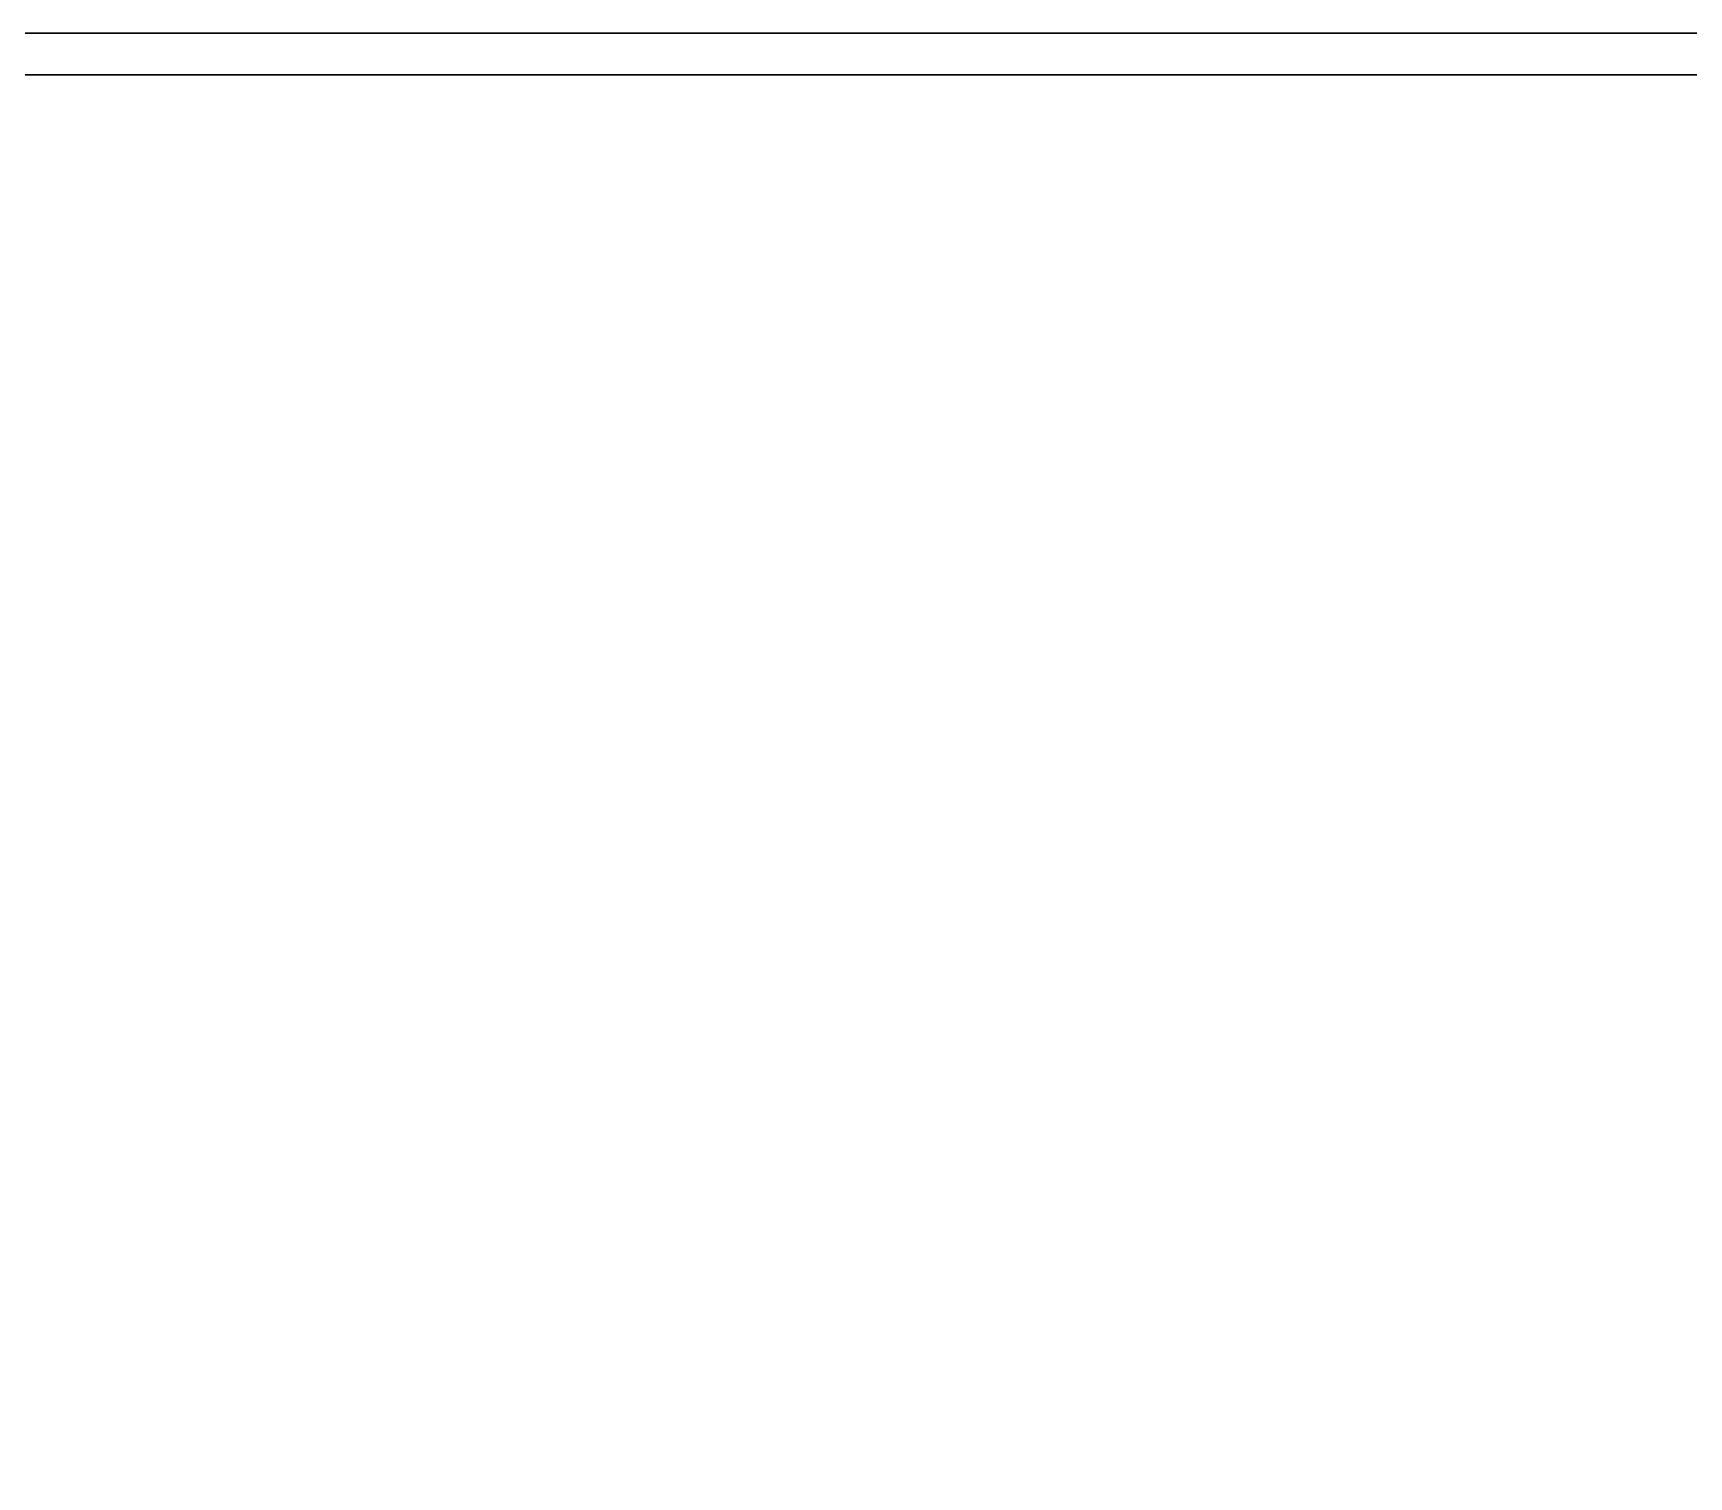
# Model space of a CAD drawing. Header units: millimetres. Extents: x 29318 to 134049, y -332664 to 3734.
# Drawn here: x 91202 to 94875, y -168135 to -164932 of the extents above; entities that cross this region are included whole.
import ezdxf

# ---------------------------------------------------------------- set-up
doc = ezdxf.new("R2010")
doc.units = ezdxf.units.MM
doc.layers.add('08打印', color=7, linetype='Continuous', plot=False)
doc.layers.add('内框图层', color=1, linetype='Continuous', plot=False)
doc.layers.add('blue', color=206, linetype='Continuous')
doc.layers.add('样柜柜体色', color=30, linetype='Continuous', lineweight=9)

# ---------------------------------------------------------------- blocks, each defined once
blk = doc.blocks.new('莫干山标准图框8.9')
at = {"layer": 'blue', "color": 5, "lineweight": 25}
blk.add_line((344647.8, 225848.5), (331947, 225848.5), dxfattribs=at)
at = {"layer": '样柜柜体色'}
blk.add_line((332027.2, 225768.3), (344567.6, 225768.3), dxfattribs=at)

msp = doc.modelspace()

# ---------------------------------------------------------------- linework, layer by layer
at = {"layer": '08打印'}
msp.add_lwpolyline([(87452.46, -164931.63), (102128.46, -164931.63), (102128.46, -174661.06), (87452.46, -174661.06)], close=True, dxfattribs=at)
msp.add_lwpolyline([(87452.46, -164931.63), (102128.46, -164931.63), (102128.46, -174661.06), (87452.46, -174661.06)], close=True, dxfattribs=at)
at = {"layer": '内框图层'}
for points in [[(87545.12, -165024.29), (100089.91, -165024.29), (100089.91, -172650.56), (87545.12, -172650.56)], [(87545.12, -172650.56), (100089.91, -172650.56), (100089.91, -165024.29), (87545.12, -165024.29)]]:
    msp.add_lwpolyline(points, close=True, dxfattribs=at)

# ---------------------------------------------------------------- block references
at = {"xscale": 1.155517762664728, "yscale": 1.155517762664728, "zscale": 1.155517762664728}
msp.add_blockref('莫干山标准图框8.9', (-296118.16, -425903.54), dxfattribs=at)

doc.saveas('drawing.dxf')
